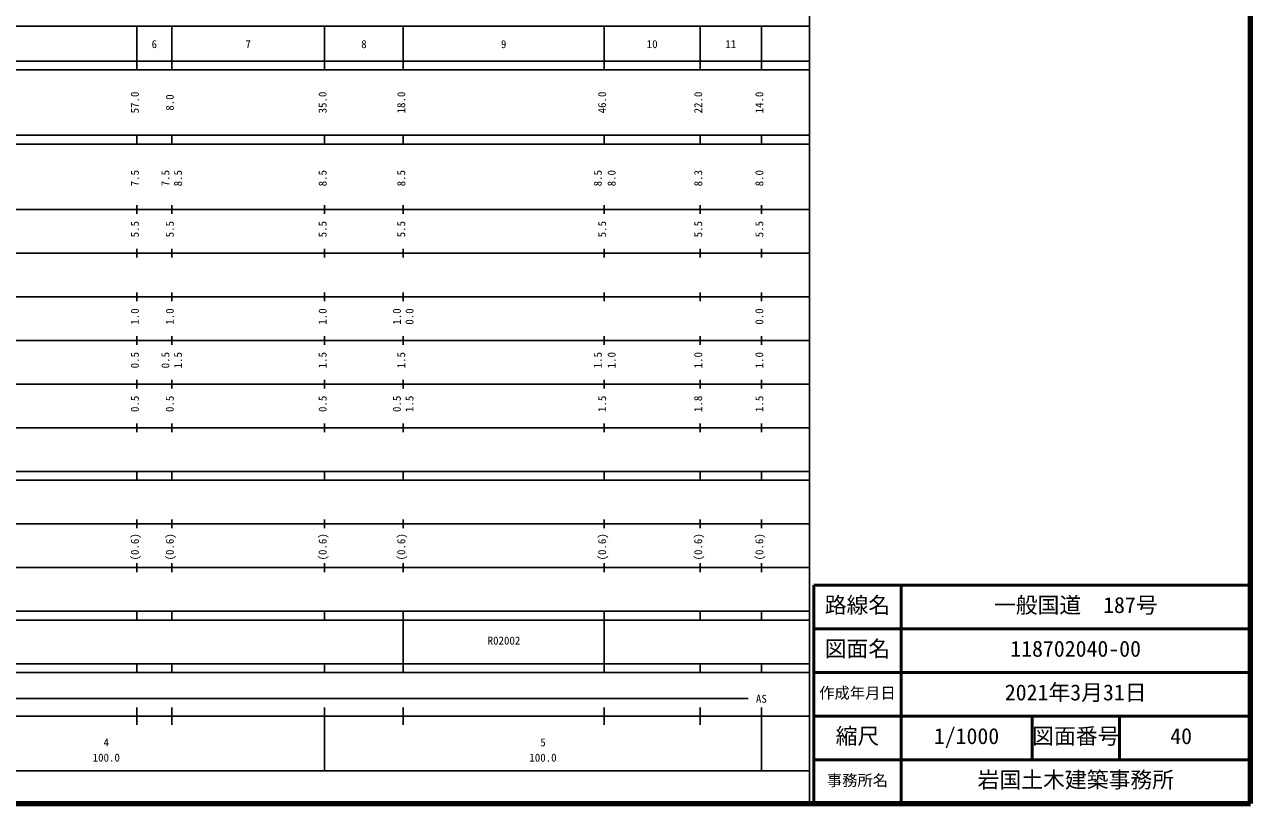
# Model space of a CAD drawing. Units: millimetres on the paper, enlarged 1000 times. Extents: x 40000 to 680000, y 20000 to 380000.
# Drawn here: x 399280 to 680000, y 20000 to 198357 of the extents above; entities that cross this region are included whole.
import ezdxf
from ezdxf.enums import TextEntityAlignment as Align

# ---------------------------------------------------------------- set-up
doc = ezdxf.new("R2010")
doc.units = ezdxf.units.MM
doc.header["$LTSCALE"] = 1000
for name, color, linetype, lineweight in [('M-TTL', 2, 'Continuous', 140), ('M-TTL-BSND', 7, 'Continuous', 25), ('M-TTL-FRAM', 2, 'Continuous', 50), ('M-TTL-LINE', 7, 'Continuous', 50), ('M-TTL-TXT', 7, 'Continuous', 13)]:
    doc.layers.add(name, color=color, linetype=linetype, lineweight=lineweight)
doc.styles.add('ＭＳ ゴシック', font='')
doc.styles.get('ＭＳ ゴシック').set_extended_font_data('MS Gothic')

msp = doc.modelspace()

# ---------------------------------------------------------------- linework, layer by layer
at = {"layer": 'M-TTL'}
for p, q in [((680000, 20000), (680000, 380000)), ((40000, 20000), (680000, 20000))]:
    msp.add_line(p, q, dxfattribs=at)
at = {"layer": 'M-TTL-BSND'}
for p, q in [((579000, 20000), (579000, 370000)), ((68000, 198000), (579000, 198000)), ((425000, 188000), (425000, 198000)), ((433000, 188000), (433000, 198000)), ((468000, 188000), (468000, 198000)), ((486000, 188000), (486000, 198000)), ((532000, 188000), (532000, 198000)), ((554000, 188000), (554000, 198000)), ((568000, 188000), (568000, 198000)), ((40000, 190000), (579000, 190000)), ((40000, 188000), (579000, 188000)), ((40000, 173000), (579000, 173000)), ((425000, 171000), (425000, 173000)), ((433000, 171000), (433000, 173000)), ((468000, 171000), (468000, 173000)), ((486000, 171000), (486000, 173000)), ((532000, 171000), (532000, 173000)), ((554000, 171000), (554000, 173000)), ((568000, 171000), (568000, 173000)), ((40000, 171000), (579000, 171000)), ((40000, 156000), (579000, 156000)), ((425000, 155000), (425000, 157000)), ((433000, 155000), (433000, 157000)), ((468000, 155000), (468000, 157000)), ((486000, 155000), (486000, 157000)), ((532000, 155000), (532000, 157000)), ((554000, 155000), (554000, 157000)), ((568000, 155000), (568000, 157000)), ((46000, 146000), (579000, 146000)), ((425000, 145000), (425000, 147000)), ((433000, 145000), (433000, 147000)), ((468000, 145000), (468000, 147000)), ((486000, 145000), (486000, 147000)), ((532000, 145000), (532000, 147000)), ((554000, 145000), (554000, 147000)), ((568000, 145000), (568000, 147000)), ((52000, 136000), (579000, 136000)), ((425000, 135000), (425000, 137000)), ((433000, 135000), (433000, 137000)), ((468000, 135000), (468000, 137000)), ((486000, 135000), (486000, 137000)), ((532000, 135000), (532000, 137000)), ((554000, 135000), (554000, 137000)), ((568000, 135000), (568000, 137000)), ((425000, 125000), (425000, 127000)), ((433000, 125000), (433000, 127000)), ((468000, 125000), (468000, 127000)), ((486000, 125000), (486000, 127000)), ((532000, 125000), (532000, 127000)), ((554000, 125000), (554000, 127000)), ((568000, 125000), (568000, 127000)), ((46000, 126000), (579000, 126000)), ((52000, 116000), (579000, 116000)), ((425000, 115000), (425000, 117000)), ((433000, 115000), (433000, 117000)), ((468000, 115000), (468000, 117000)), ((486000, 115000), (486000, 117000)), ((532000, 115000), (532000, 117000)), ((554000, 115000), (554000, 117000)), ((568000, 115000), (568000, 117000)), ((425000, 105000), (425000, 107000)), ((433000, 105000), (433000, 107000)), ((468000, 105000), (468000, 107000)), ((486000, 105000), (486000, 107000)), ((532000, 105000), (532000, 107000)), ((554000, 105000), (554000, 107000)), ((568000, 105000), (568000, 107000)), ((46000, 106000), (579000, 106000)), ((40000, 96000), (579000, 96000)), ((425000, 94000), (425000, 96000)), ((433000, 94000), (433000, 96000)), ((468000, 94000), (468000, 96000)), ((486000, 94000), (486000, 96000)), ((532000, 94000), (532000, 96000)), ((554000, 94000), (554000, 96000)), ((568000, 94000), (568000, 96000)), ((40000, 94000), (579000, 94000)), ((425000, 83000), (425000, 85000)), ((433000, 83000), (433000, 85000)), ((468000, 83000), (468000, 85000)), ((486000, 83000), (486000, 85000)), ((532000, 83000), (532000, 85000)), ((554000, 83000), (554000, 85000)), ((568000, 83000), (568000, 85000)), ((49000, 84000), (579000, 84000)), ((40000, 74000), (579000, 74000)), ((425000, 73000), (425000, 75000)), ((433000, 73000), (433000, 75000)), ((468000, 73000), (468000, 75000)), ((486000, 73000), (486000, 75000)), ((532000, 73000), (532000, 75000)), ((554000, 73000), (554000, 75000)), ((568000, 73000), (568000, 75000)), ((40000, 64000), (579000, 64000)), ((40000, 62000), (579000, 62000)), ((425000, 62000), (425000, 64000)), ((433000, 62000), (433000, 64000)), ((468000, 62000), (468000, 64000)), ((486000, 52000), (486000, 64000)), ((532000, 52000), (532000, 64000)), ((554000, 62000), (554000, 64000)), ((568000, 62000), (568000, 64000)), ((40000, 52000), (579000, 52000)), ((425000, 50000), (425000, 52000)), ((433000, 50000), (433000, 52000)), ((468000, 50000), (468000, 52000)), ((486000, 50000), (486000, 52000)), ((532000, 50000), (532000, 52000)), ((554000, 50000), (554000, 52000)), ((568000, 50000), (568000, 52000)), ((40000, 50000), (579000, 50000)), ((71000, 44000), (565000, 44000)), ((40000, 40000), (579000, 40000)), ((425000, 38000), (425000, 42000)), ((433000, 38000), (433000, 42000)), ((468000, 27500), (468000, 42000)), ((486000, 38000), (486000, 42000)), ((532000, 38000), (532000, 42000)), ((554000, 38000), (554000, 42000)), ((568000, 27500), (568000, 42000)), ((68000, 27500), (579000, 27500))]:
    msp.add_line(p, q, dxfattribs=at)
at = {"layer": 'M-TTL-FRAM'}
for p, q in [((680000, 70000), (580000, 70000)), ((580000, 70000), (580000, 20000))]:
    msp.add_line(p, q, dxfattribs=at)
at = {"layer": 'M-TTL-LINE'}
for p, q in [((600000, 70000), (600000, 20000)), ((680000, 60000), (580000, 60000)), ((680000, 50000), (580000, 50000)), ((680000, 40000), (580000, 40000)), ((630000, 40000), (630000, 30000)), ((650000, 40000), (650000, 30000)), ((680000, 30000), (580000, 30000))]:
    msp.add_line(p, q, dxfattribs=at)

# ---------------------------------------------------------------- texts
at = {"layer": 'M-TTL-BSND', "style": 'ＭＳ ゴシック'}
for s, p in [('6', (429000, 192405)), ('7', (450500, 192405)), ('8', (477000, 192405)), ('9', (509000, 192405)), ('10', (543000, 192405)), ('11', (561000, 192405)), ('R02002', (509069, 55833)), ('AS', (568000, 42500)), ('4', (418000, 32523)), ('5', (518000, 32523)), ('100.0', (418000, 29033)), ('100.0', (518000, 29033))]:
    msp.add_text(s, height=1833, dxfattribs=at).set_placement(p, align=Align.BOTTOM_CENTER)
for s, p in [('57.0', (426000, 180500)), ('35.0', (469000, 180500)), ('18.0', (487000, 180500)), ('46.0', (533000, 180500)), ('22.0', (555000, 180500)), ('14.0', (569000, 180500)), ('8.0', (434000, 180500)), ('7.5', (426000, 163174)), ('7.5', (433000, 163174)), ('8.5', (435879, 163174)), ('8.5', (469000, 163174)), ('8.5', (487000, 163174)), ('8.5', (532000, 163174)), ('8.0', (535171, 163174)), ('8.3', (555000, 163174)), ('8.0', (569000, 163174)), ('5.5', (426000, 151500)), ('5.5', (434000, 151500)), ('5.5', (469000, 151500)), ('5.5', (487000, 151500)), ('5.5', (533000, 151500)), ('5.5', (555000, 151500)), ('5.5', (569000, 151500)), ('1.0', (426000, 131500)), ('1.0', (434000, 131500)), ('1.0', (469000, 131500)), ('1.0', (486000, 131500)), ('0.0', (488897, 131500)), ('0.0', (569000, 131500)), ('0.5', (426000, 121500)), ('0.5', (433000, 121500)), ('1.5', (435879, 121500)), ('1.5', (469000, 121500)), ('1.5', (487000, 121500)), ('1.5', (532000, 121500)), ('1.0', (535171, 121500)), ('1.0', (555000, 121500)), ('1.0', (569000, 121500)), ('0.5', (426000, 111500)), ('0.5', (434000, 111500)), ('0.5', (469000, 111500)), ('0.5', (486000, 111500)), ('1.5', (488897, 111500)), ('1.5', (533000, 111500)), ('1.8', (555000, 111500)), ('1.5', (569000, 111500)), ('(0.6)', (426000, 78764)), ('(0.6)', (434000, 78764)), ('(0.6)', (469000, 78764)), ('(0.6)', (487000, 78764)), ('(0.6)', (533000, 78764)), ('(0.6)', (555000, 78764)), ('(0.6)', (569000, 78764))]:
    msp.add_text(s, height=1833, rotation=90, dxfattribs=at).set_placement(p, align=Align.BOTTOM_CENTER)
at = {"layer": 'M-TTL-LINE', "style": 'ＭＳ ゴシック'}
msp.add_text('図面番号', height=3666, dxfattribs=at).set_placement((630000, 32500), align=Align.BOTTOM_LEFT)
at = {"layer": 'M-TTL-TXT', "style": 'ＭＳ ゴシック'}
for s, height, p in [('路線名', 3666, (582500, 62500)), ('路線名', 3666, (582500, 62500)), ('一般国道\u3000187号', 3666, (621250, 62500)), ('図面名', 3666, (582500, 52500)), ('図面名', 3666, (582500, 52500)), ('118702040-00', 3666, (625000, 52500)), ('2021年3月31日', 3666, (623750, 42500)), ('作成年月日', 2566, (581250, 43250)), ('作成年月日', 2566, (581250, 43250)), ('縮尺', 3666, (585000, 32500)), ('縮尺', 3666, (585000, 32500)), ('1/1000', 3666, (607500, 32500)), ('図面番号', 3666, (630000, 32500)), ('40', 3666, (661625, 32500)), ('事務所名', 2566, (583000, 23250)), ('事務所名', 2566, (583000, 23250)), ('岩国土木建築事務所', 3666, (617500, 22500))]:
    msp.add_text(s, height=height, dxfattribs=at).set_placement(p, align=Align.BOTTOM_LEFT)

doc.saveas('drawing.dxf')
